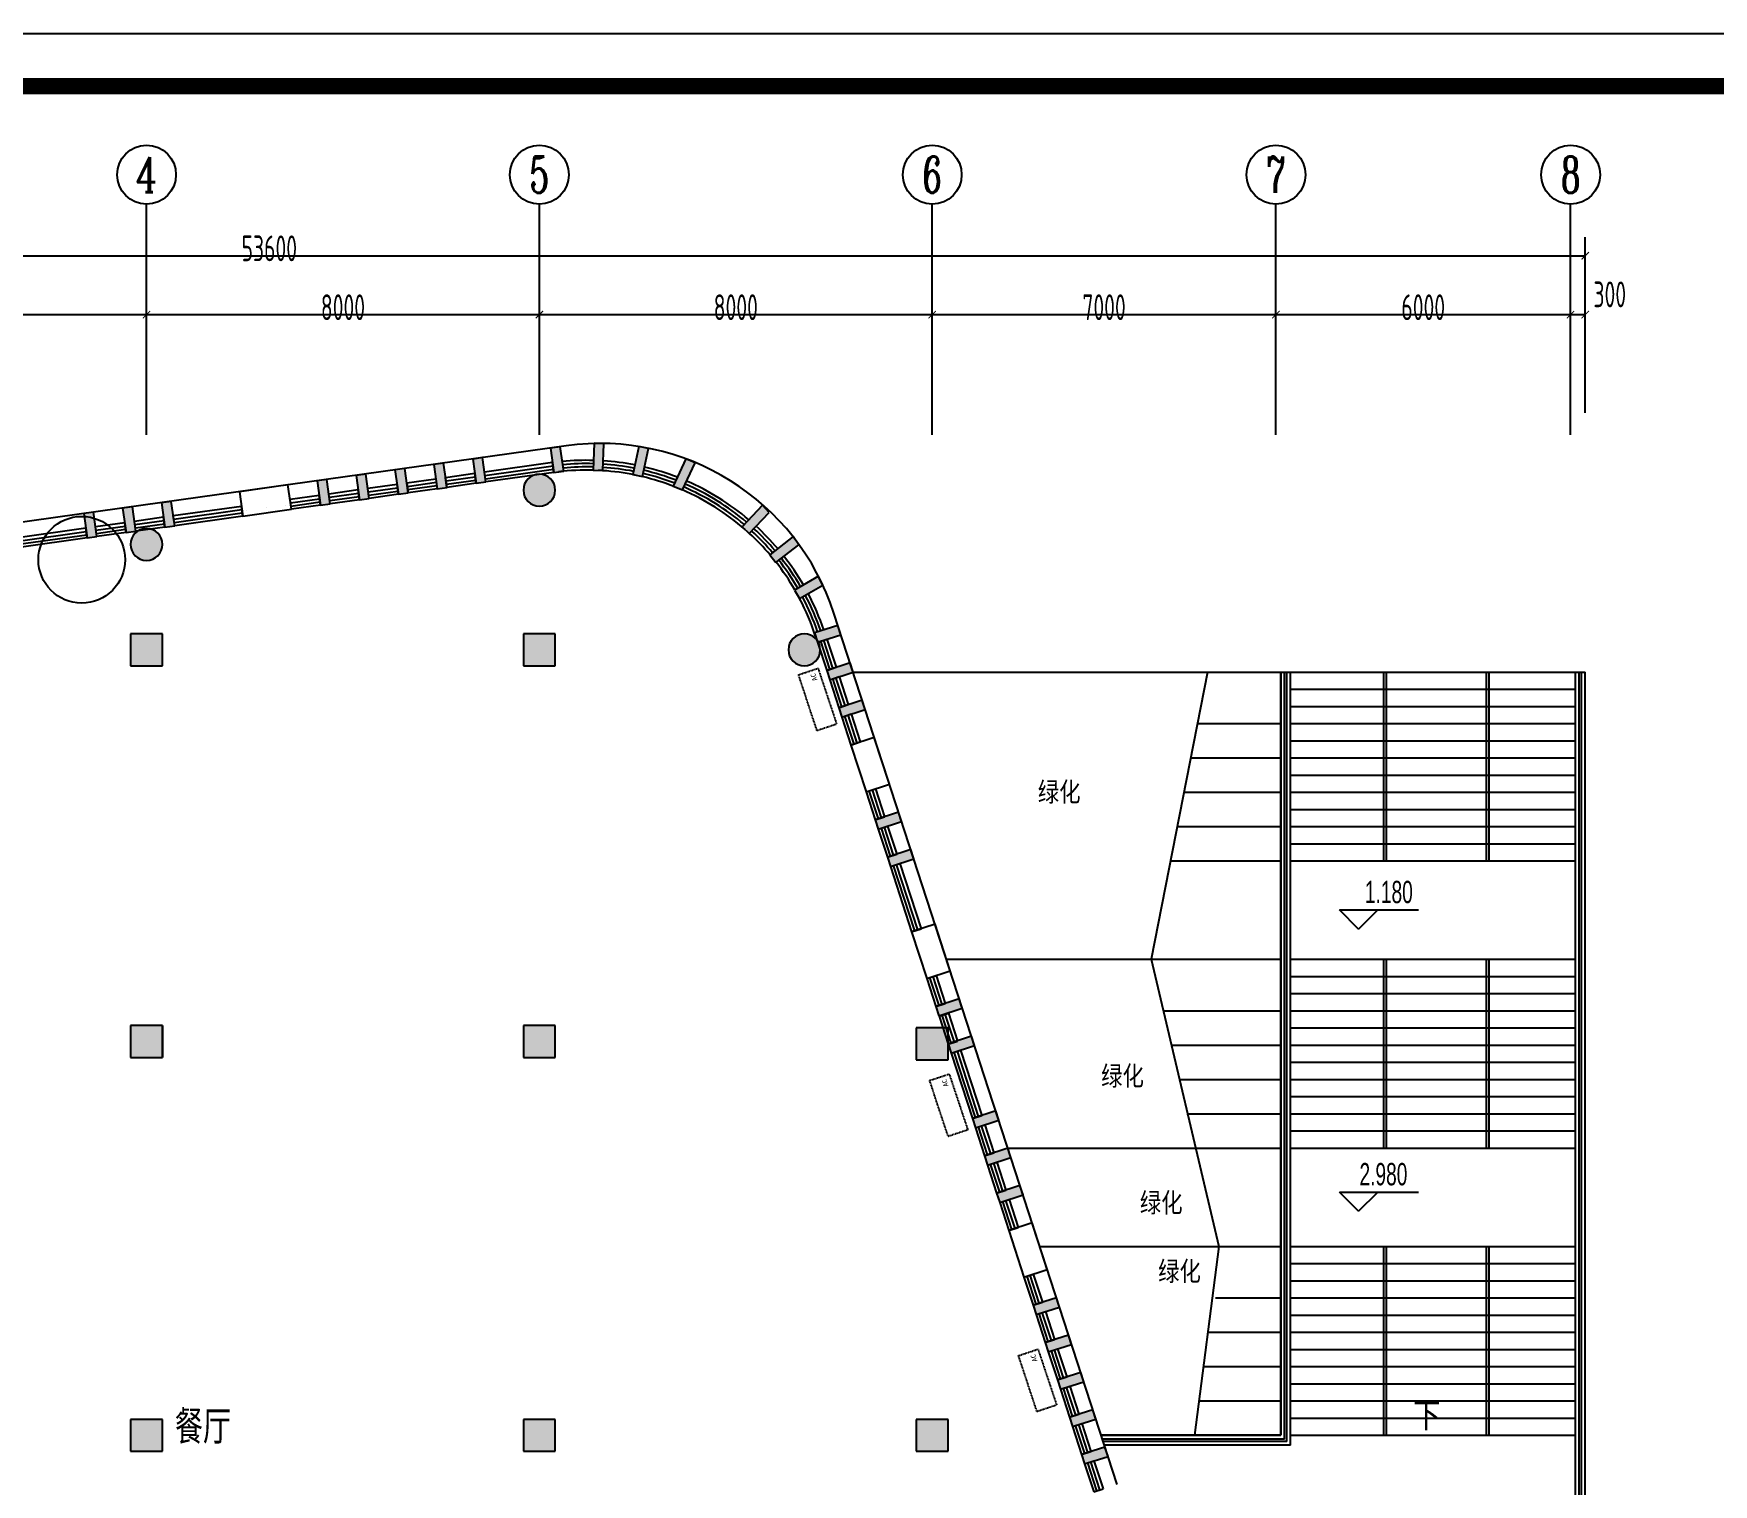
# Model space of a CAD drawing. Header units: inches. Extents: x 871252 to 1312932, y -88801 to 86720.
# Drawn here: x 1079443 to 1113652, y -39028 to -9472 of the extents above; entities that cross this region are included whole.
import ezdxf
from ezdxf.enums import TextEntityAlignment as Align

# ---------------------------------------------------------------- set-up
doc = ezdxf.new("R2010")
doc.units = ezdxf.units.IN
doc.header["$MEASUREMENT"] = 0
doc.linetypes.add('DASH', pattern=[0.35, 0.25, -0.1])
for name, color, linetype in [('AXIS', 3, 'Continuous'), ('AXIS_TEXT', 7, 'Continuous'), ('COLUMN', 6, 'Continuous'), ('CURTWALL', 4, 'Continuous'), ('DIM_ELEV', 3, 'Continuous'), ('DIM_SYMB', 3, 'Continuous'), ('LG', 84, 'Continuous'), ('PUB_HATCH', 8, 'Continuous'), ('PUB_TEXT', 151, 'Continuous'), ('STAIR', 6, 'Continuous'), ('WALL', 7, 'Continuous'), ('WINDOW', 3, 'Continuous'), ('外框', 7, 'Continuous'), ('空调', 205, 'Continuous')]:
    doc.layers.add(name, color=color, linetype=linetype)
doc.styles.add('_TCH_AXIS', font='COMPLEX', dxfattribs={"bigfont": 'GBCBIG'})
doc.styles.add('_TCH_DIM', font='stylu.ttf')
doc.styles.add('_TCH_DIM_T3', font='TSSDENG', dxfattribs={"width": 0.64, "bigfont": 'TSSDCHN'})
doc.styles.add('COMPLEX', font='stylu.ttf')
doc.styles.add('HZ-1', font='MingLiU.ttf', dxfattribs={"width": 0.8})
doc.styles.get("Standard").update_dxf_attribs({"font": '', "width": 0.7, "height": 250})
doc.styles.get('Standard').set_extended_font_data('NSimSun')
doc.dimstyles.new('_TCH_ARCH&&150', dxfattribs={"dimtxt": 525, "dimasz": 150, "dimexe": 375, "dimexo": 450, "dimgap": 150, "dimtad": 1, "dimdec": 0, "dimzin": 0, "dimdsep": 46, "dimtxsty": '_TCH_DIM_T3', "dimblk": 'ARCHTICK', "dimcen": 0.09, "dimclrt": 7, "dimazin": 2, "dimtfac": 1, "dimtdec": 0, "dimtix": 1, "dimtmove": 2, "dimatfit": 3, "dimfxl": 0, "dimtolj": 1, "dimtzin": 0, "dimarcsym": 0})

# ---------------------------------------------------------------- blocks, each defined once
blk = doc.blocks.new('vhjkghkghkl')
at = {"layer": '空调', "linetype": 'DASH', "ltscale": 0.3}
blk.add_lwpolyline([(134071, 540199), (134071, 539779), (132871, 539779), (132871, 540199), (134071, 540199)], close=True, dxfattribs=at)
at = {"layer": '空调', "linetype": 'DASH', "ltscale": 0.3, "style": 'HZ-1'}
blk.add_text('AC', height=100, dxfattribs=at).set_placement((133846, 539867))
blk = doc.blocks.new('_ArchTick')
at = {"color": 0, "linetype": 'ByBlock', "const_width": 0.15}
blk.add_lwpolyline([(-0.5, -0.5), (0.5, 0.5)], dxfattribs=at)
blk = doc.blocks.new('*D190')
at = {"layer": 'AXIS', "color": 0, "lineweight": -2, "transparency": 16777216}
for p, q in [((1073743, -17198), (1073743, -14822)), ((1081743, -17198), (1081743, -14822)), ((1073743, -15197), (1081743, -15197))]:
    blk.add_line(p, q, dxfattribs=at)
at = {"layer": 'Defpoints', "color": 0, "transparency": 16777216}
for p in [(1081743, -15197), (1073743, -17648), (1081743, -17648)]:
    blk.add_point(p, dxfattribs=at)
at = {"layer": 'AXIS', "color": 0, "lineweight": -2, "transparency": 16777216, "xscale": 150, "yscale": 150, "zscale": 150, "rotation": 180}
blk.add_blockref('_ArchTick', (1073743, -15197), dxfattribs=at)
at = {"layer": 'AXIS', "color": 0, "lineweight": -2, "transparency": 16777216, "xscale": 150, "yscale": 150, "zscale": 150}
blk.add_blockref('_ArchTick', (1081743, -15197), dxfattribs=at)
at = {"layer": 'AXIS', "color": 7, "transparency": 16777216, "insert": (1077743, -15047), "char_height": 525, "attachment_point": 5, "style": '_TCH_DIM_T3'}
blk.add_mtext('\\A1;8000', dxfattribs=at)
blk = doc.blocks.new('*D191')
at = {"layer": 'AXIS', "color": 0, "lineweight": -2, "transparency": 16777216}
for p, q in [((1081743, -17198), (1081743, -14822)), ((1089743, -17198), (1089743, -14822)), ((1081743, -15197), (1089743, -15197))]:
    blk.add_line(p, q, dxfattribs=at)
at = {"layer": 'Defpoints', "color": 0, "transparency": 16777216}
for p in [(1089743, -15197), (1081743, -17648), (1089743, -17648)]:
    blk.add_point(p, dxfattribs=at)
at = {"layer": 'AXIS', "color": 0, "lineweight": -2, "transparency": 16777216, "xscale": 150, "yscale": 150, "zscale": 150, "rotation": 180}
blk.add_blockref('_ArchTick', (1081743, -15197), dxfattribs=at)
at = {"layer": 'AXIS', "color": 0, "lineweight": -2, "transparency": 16777216, "xscale": 150, "yscale": 150, "zscale": 150}
blk.add_blockref('_ArchTick', (1089743, -15197), dxfattribs=at)
at = {"layer": 'AXIS', "color": 7, "transparency": 16777216, "insert": (1085743, -15047), "char_height": 525, "attachment_point": 5, "style": '_TCH_DIM_T3'}
blk.add_mtext('\\A1;8000', dxfattribs=at)
blk = doc.blocks.new('*D192')
at = {"layer": 'AXIS', "color": 0, "lineweight": -2, "transparency": 16777216}
for p, q in [((1089743, -17198), (1089743, -14822)), ((1097743, -17198), (1097743, -14822)), ((1089743, -15197), (1097743, -15197))]:
    blk.add_line(p, q, dxfattribs=at)
at = {"layer": 'Defpoints', "color": 0, "transparency": 16777216}
for p in [(1097743, -15197), (1089743, -17648), (1097743, -17648)]:
    blk.add_point(p, dxfattribs=at)
at = {"layer": 'AXIS', "color": 0, "lineweight": -2, "transparency": 16777216, "xscale": 150, "yscale": 150, "zscale": 150, "rotation": 180}
blk.add_blockref('_ArchTick', (1089743, -15197), dxfattribs=at)
at = {"layer": 'AXIS', "color": 0, "lineweight": -2, "transparency": 16777216, "xscale": 150, "yscale": 150, "zscale": 150}
blk.add_blockref('_ArchTick', (1097743, -15197), dxfattribs=at)
at = {"layer": 'AXIS', "color": 7, "transparency": 16777216, "insert": (1093743, -15047), "char_height": 525, "attachment_point": 5, "style": '_TCH_DIM_T3'}
blk.add_mtext('\\A1;8000', dxfattribs=at)
blk = doc.blocks.new('*D193')
at = {"layer": 'AXIS', "color": 0, "lineweight": -2, "transparency": 16777216}
for p, q in [((1097743, -17198), (1097743, -14822)), ((1104743, -17198), (1104743, -14822)), ((1097743, -15197), (1104743, -15197))]:
    blk.add_line(p, q, dxfattribs=at)
at = {"layer": 'Defpoints', "color": 0, "transparency": 16777216}
for p in [(1104743, -15197), (1097743, -17648), (1104743, -17648)]:
    blk.add_point(p, dxfattribs=at)
at = {"layer": 'AXIS', "color": 0, "lineweight": -2, "transparency": 16777216, "xscale": 150, "yscale": 150, "zscale": 150, "rotation": 180}
blk.add_blockref('_ArchTick', (1097743, -15197), dxfattribs=at)
at = {"layer": 'AXIS', "color": 0, "lineweight": -2, "transparency": 16777216, "xscale": 150, "yscale": 150, "zscale": 150}
blk.add_blockref('_ArchTick', (1104743, -15197), dxfattribs=at)
at = {"layer": 'AXIS', "color": 7, "transparency": 16777216, "insert": (1101243, -15047), "char_height": 525, "attachment_point": 5, "style": '_TCH_DIM_T3'}
blk.add_mtext('\\A1;7000', dxfattribs=at)
blk = doc.blocks.new('*D194')
at = {"layer": 'AXIS', "color": 0, "lineweight": -2, "transparency": 16777216}
for p, q in [((1104743, -17198), (1104743, -14822)), ((1110743, -17198), (1110743, -14822)), ((1104743, -15197), (1110743, -15197))]:
    blk.add_line(p, q, dxfattribs=at)
at = {"layer": 'Defpoints', "color": 0, "transparency": 16777216}
for p in [(1110743, -15197), (1104743, -17648), (1110743, -17648)]:
    blk.add_point(p, dxfattribs=at)
at = {"layer": 'AXIS', "color": 0, "lineweight": -2, "transparency": 16777216, "xscale": 150, "yscale": 150, "zscale": 150, "rotation": 180}
blk.add_blockref('_ArchTick', (1104743, -15197), dxfattribs=at)
at = {"layer": 'AXIS', "color": 0, "lineweight": -2, "transparency": 16777216, "xscale": 150, "yscale": 150, "zscale": 150}
blk.add_blockref('_ArchTick', (1110743, -15197), dxfattribs=at)
at = {"layer": 'AXIS', "color": 7, "transparency": 16777216, "insert": (1107743, -15047), "char_height": 525, "attachment_point": 5, "style": '_TCH_DIM_T3'}
blk.add_mtext('\\A1;6000', dxfattribs=at)
blk = doc.blocks.new('*D195')
at = {"layer": 'AXIS', "color": 0, "lineweight": -2, "transparency": 16777216}
for p, q in [((1110743, -17198), (1110743, -14822)), ((1111043, -17198), (1111043, -14822)), ((1110743, -15197), (1111043, -15197))]:
    blk.add_line(p, q, dxfattribs=at)
at = {"layer": 'Defpoints', "color": 0, "transparency": 16777216}
for p in [(1111043, -15197), (1110743, -17648), (1111043, -17648)]:
    blk.add_point(p, dxfattribs=at)
at = {"layer": 'AXIS', "color": 0, "lineweight": -2, "transparency": 16777216, "xscale": 150, "yscale": 150, "zscale": 150, "rotation": 180}
blk.add_blockref('_ArchTick', (1110743, -15197), dxfattribs=at)
at = {"layer": 'AXIS', "color": 0, "lineweight": -2, "transparency": 16777216, "xscale": 150, "yscale": 150, "zscale": 150}
blk.add_blockref('_ArchTick', (1111043, -15197), dxfattribs=at)
at = {"layer": 'AXIS', "color": 7, "transparency": 16777216, "insert": (1111542, -14785), "char_height": 525, "attachment_point": 5, "style": '_TCH_DIM_T3'}
blk.add_mtext('\\A1;300', dxfattribs=at)
blk = doc.blocks.new('*D196')
at = {"layer": 'AXIS', "color": 0, "lineweight": -2, "transparency": 16777216}
for p, q in [((1057443, -17198), (1057443, -13622)), ((1111043, -17198), (1111043, -13622)), ((1057443, -13997), (1111043, -13997))]:
    blk.add_line(p, q, dxfattribs=at)
at = {"layer": 'Defpoints', "color": 0, "transparency": 16777216}
for p in [(1111043, -13997), (1057443, -17648), (1111043, -17648)]:
    blk.add_point(p, dxfattribs=at)
at = {"layer": 'AXIS', "color": 0, "lineweight": -2, "transparency": 16777216, "xscale": 150, "yscale": 150, "zscale": 150, "rotation": 180}
blk.add_blockref('_ArchTick', (1057443, -13997), dxfattribs=at)
at = {"layer": 'AXIS', "color": 0, "lineweight": -2, "transparency": 16777216, "xscale": 150, "yscale": 150, "zscale": 150}
blk.add_blockref('_ArchTick', (1111043, -13997), dxfattribs=at)
at = {"layer": 'AXIS', "color": 7, "transparency": 16777216, "insert": (1084243, -13847), "char_height": 525, "attachment_point": 5, "style": '_TCH_DIM_T3'}
blk.add_mtext('\\A1;53600', dxfattribs=at)
blk = doc.blocks.new('_AXISO')
blk.add_circle((0, 0), 0.5)
at = {"layer": 'AXIS_TEXT', "style": 'COMPLEX', "width": 1.041667}
blk.add_attdef('A', text='', height=0.56, dxfattribs=at).set_placement((-0.25, -0.28), (0.25, -0.28), align=Align.FIT)
blk = doc.blocks.new('$TCHSYS$WIN2D')
for p, q in [((-0.5, 0.5), (0.5, 0.5)), ((-0.5, 0.5), (-0.5, -0.5)), ((0.5, 0.5), (0.5, -0.5)), ((0.5, 0.167), (-0.5, 0.167)), ((0.5, -0.167), (-0.5, -0.167)), ((-0.5, -0.5), (0.5, -0.5))]:
    blk.add_line(p, q)

msp = doc.modelspace()

# ---------------------------------------------------------------- hatches: boundary and pattern name
at = {"layer": 'PUB_HATCH'}
for points in [[(1088654.3, -18606.2), (1088584.7, -18111.1), (1088386.7, -18138.9), (1088456.2, -18634)], [(1090238.7, -18383.5), (1090169.1, -17888.4), (1089971.1, -17916.2), (1090040.7, -18411.4)], [(1091038.3, -18374.6), (1091058.4, -17826.6), (1090858.5, -17819.2), (1090838.4, -18367.3)], [(1091840.6, -18498), (1091967.8, -17923), (1091771.4, -17884.8), (1091645.3, -18454.8)], [(1086277.7, -18940.2), (1086208.1, -18445.1), (1086010, -18472.9), (1086079.6, -18968.1)], [(1087069.9, -18828.9), (1087000.3, -18333.8), (1086802.2, -18361.6), (1086871.8, -18856.7)], [(1087862.1, -18717.5), (1087792.5, -18222.4), (1087594.4, -18250.2), (1087664, -18745.4)], [(1090068.1, -18773.6, 1), (1089418.1, -18773.6, 1)], [(1092655.9, -18768.9), (1092914.2, -18217.3), (1092727.1, -18135.7), (1092471.3, -18693)], [(1085485.4, -19051.6), (1085415.9, -18556.4), (1085217.8, -18584.3), (1085287.4, -19079.4)], [(1081524.4, -19608.3), (1081454.8, -19113.1), (1081256.7, -19141), (1081326.3, -19636.1)], [(1082316.6, -19496.9), (1082247, -19001.8), (1082048.9, -19029.6), (1082118.5, -19524.8)], [(1094019, -19658.7), (1094423.4, -19227.8), (1094284.5, -19080.5), (1093875.4, -19519.9)], [(1080732.2, -19719.6), (1080662.6, -19224.5), (1080464.5, -19252.3), (1080534.1, -19747.4)], [(1082068.3, -19878.6, 1), (1081418.3, -19878.6, 1)], [(1094559.5, -20247.9), (1095027.3, -19886.7), (1094913.5, -19719.2), (1094439.8, -20088)], [(1095039.8, -20983.3), (1095518.2, -20705.8), (1095426.4, -20525.3), (1094942, -20809.1)], [(1095409, -21873.3), (1095884.5, -21718.8), (1095822.7, -21528.6), (1095347.2, -21683.1)], [(1082068.2, -22351.6), (1082068.2, -21701.6), (1081418.2, -21701.6), (1081418.2, -22351.6)], [(1090068.2, -22351.6), (1090068.2, -21701.6), (1089418.2, -21701.6), (1089418.2, -22351.6)], [(1095464.2, -22026.6, 1), (1094814.2, -22026.6, 1)], [(1095656.2, -22634.1), (1096131.8, -22479.6), (1096069.9, -22289.4), (1095594.4, -22443.9)], [(1095903.4, -23395), (1096379, -23240.5), (1096317.2, -23050.3), (1095841.6, -23204.8)], [(1096645.1, -25677.5), (1097120.6, -25523), (1097058.8, -25332.8), (1096583.3, -25487.3)], [(1096892.3, -26438.4), (1097367.8, -26283.9), (1097306, -26093.6), (1096830.5, -26248.2)], [(1097881.1, -29481.7), (1098356.7, -29327.2), (1098294.9, -29137), (1097819.3, -29291.5)], [(1082068.2, -30328), (1082068.2, -29678), (1081418.2, -29678), (1081418.2, -30328)], [(1090068.2, -30328), (1090068.2, -29678), (1089418.2, -29678), (1089418.2, -30328)], [(1098068.2, -30378), (1098068.2, -29728), (1097418.2, -29728), (1097418.2, -30378)], [(1098128.4, -30242.6), (1098603.9, -30088.1), (1098542.1, -29897.9), (1098066.6, -30052.4)], [(1098622.8, -31764.3), (1099098.3, -31609.8), (1099036.5, -31419.6), (1098561, -31574.1)], [(1098870, -32525.1), (1099345.5, -32370.6), (1099283.7, -32180.4), (1098808.2, -32334.9)], [(1099117.2, -33286), (1099592.7, -33131.5), (1099530.9, -32941.3), (1099055.4, -33095.8)], [(1099858.9, -35568.5), (1100334.4, -35414), (1100272.6, -35223.8), (1099797.1, -35378.3)], [(1100106.1, -36329.3), (1100581.6, -36174.8), (1100519.8, -35984.6), (1100044.3, -36139.1)], [(1100353.3, -37090.2), (1100828.9, -36935.7), (1100767.1, -36745.5), (1100291.5, -36900)], [(1100600.5, -37851), (1101076.1, -37696.5), (1101014.3, -37506.3), (1100538.7, -37660.8)], [(1082068.2, -38352.6), (1082068.2, -37702.6), (1081418.2, -37702.6), (1081418.2, -38352.6)], [(1090068.1, -38352.6), (1090068.1, -37702.6), (1089418.1, -37702.6), (1089418.1, -38352.6)], [(1098068.1, -38352.6), (1098068.1, -37702.6), (1097418.1, -37702.6), (1097418.1, -38352.6)], [(1100847.8, -38611.9), (1101323.3, -38457.4), (1101261.5, -38267.2), (1100786, -38421.7)]]:
    msp.add_hatch(color=256, dxfattribs=at).paths.add_polyline_path(points)

# ---------------------------------------------------------------- linework, layer by layer
at = {"layer": 'AXIS'}
for p, q in [((1081743.2, -17648.2), (1081743.2, -12947)), ((1089743.2, -17648.2), (1089743.2, -12947)), ((1097743.2, -17648.2), (1097743.2, -12947)), ((1104743.2, -17648.2), (1104743.2, -12947)), ((1110743.2, -17648.2), (1110743.2, -12947))]:
    msp.add_line(p, q, dxfattribs=at)
at = {"layer": 'COLUMN'}
for p, q in [((1088584.7, -18111.1), (1088386.7, -18138.9)), ((1088654.3, -18606.2), (1088584.7, -18111.1)), ((1090169.1, -17888.4), (1089971.1, -17916.2)), ((1089971.1, -17916.2), (1090040.7, -18411.4)), ((1090238.7, -18383.5), (1090169.1, -17888.4)), ((1090858.5, -17819.2), (1090838.4, -18367.3)), ((1091058.4, -17826.6), (1090858.5, -17819.2)), ((1091038.3, -18374.6), (1091058.4, -17826.6)), ((1091771.4, -17884.8), (1091645.3, -18454.8)), ((1091967.8, -17923), (1091771.4, -17884.8)), ((1091840.6, -18498), (1091967.8, -17923)), ((1086208.1, -18445.1), (1086010, -18472.9)), ((1086277.7, -18940.2), (1086208.1, -18445.1)), ((1087000.3, -18333.8), (1086802.2, -18361.6)), ((1086802.2, -18361.6), (1086871.8, -18856.7)), ((1087069.9, -18828.9), (1087000.3, -18333.8)), ((1087792.5, -18222.4), (1087594.4, -18250.2)), ((1087594.4, -18250.2), (1087664, -18745.4)), ((1087862.1, -18717.5), (1087792.5, -18222.4)), ((1088386.7, -18138.9), (1088456.2, -18634)), ((1090040.7, -18411.4), (1090238.7, -18383.5)), ((1090838.4, -18367.3), (1091038.3, -18374.6)), ((1091645.3, -18454.8), (1091840.6, -18498)), ((1092727.1, -18135.7), (1092471.3, -18693)), ((1092655.9, -18768.9), (1092914.2, -18217.3)), ((1092914.2, -18217.3), (1092727.1, -18135.7)), ((1084623.6, -18667.8), (1083633.4, -18806.9)), ((1083633.4, -18806.9), (1083703, -19302.1)), ((1084693.2, -19162.9), (1084623.6, -18667.8)), ((1085415.9, -18556.4), (1085217.8, -18584.3)), ((1085217.8, -18584.3), (1085287.4, -19079.4)), ((1085485.4, -19051.6), (1085415.9, -18556.4)), ((1086010, -18472.9), (1086079.6, -18968.1)), ((1087664, -18745.4), (1087862.1, -18717.5)), ((1088456.2, -18634), (1088654.3, -18606.2)), ((1092471.3, -18693), (1092655.9, -18768.9)), ((1081454.8, -19113.1), (1081256.7, -19141)), ((1081256.7, -19141), (1081326.3, -19636.1)), ((1081524.4, -19608.3), (1081454.8, -19113.1)), ((1082247, -19001.8), (1082048.9, -19029.6)), ((1082048.9, -19029.6), (1082118.5, -19524.8)), ((1082316.6, -19496.9), (1082247, -19001.8)), ((1085287.4, -19079.4), (1085485.4, -19051.6)), ((1086079.6, -18968.1), (1086277.7, -18940.2)), ((1086871.8, -18856.7), (1087069.9, -18828.9)), ((1094284.5, -19080.5), (1093875.4, -19519.9)), ((1094423.4, -19227.8), (1094284.5, -19080.5)), ((1080662.6, -19224.5), (1080464.5, -19252.3)), ((1080464.5, -19252.3), (1080534.1, -19747.4)), ((1080732.2, -19719.6), (1080662.6, -19224.5)), ((1082118.5, -19524.8), (1082316.6, -19496.9)), ((1083703, -19302.1), (1084693.2, -19162.9)), ((1094019, -19658.7), (1094423.4, -19227.8)), ((1080534.1, -19747.4), (1080732.2, -19719.6)), ((1081326.3, -19636.1), (1081524.4, -19608.3)), ((1093875.4, -19519.9), (1094019, -19658.7)), ((1094913.5, -19719.2), (1094439.8, -20088)), ((1095027.3, -19886.7), (1094913.5, -19719.2)), ((1094439.8, -20088), (1094559.5, -20247.9)), ((1094559.5, -20247.9), (1095027.3, -19886.7)), ((1095426.4, -20525.3), (1094942, -20809.1)), ((1095518.2, -20705.8), (1095426.4, -20525.3)), ((1094942, -20809.1), (1095039.8, -20983.3)), ((1095039.8, -20983.3), (1095518.2, -20705.8)), ((1095822.7, -21528.6), (1095347.2, -21683.1)), ((1095884.5, -21718.8), (1095822.7, -21528.6)), ((1082068.2, -21701.6), (1081418.2, -21701.6)), ((1081418.2, -21701.6), (1081418.2, -22351.6)), ((1082068.2, -22351.6), (1082068.2, -21701.6)), ((1090068.2, -21701.6), (1089418.2, -21701.6)), ((1089418.2, -21701.6), (1089418.2, -22351.6)), ((1090068.2, -22351.6), (1090068.2, -21701.6)), ((1095347.2, -21683.1), (1095409, -21873.3)), ((1095409, -21873.3), (1095884.5, -21718.8)), ((1081418.2, -22351.6), (1082068.2, -22351.6)), ((1089418.2, -22351.6), (1090068.2, -22351.6)), ((1096069.9, -22289.4), (1095594.4, -22443.9)), ((1095594.4, -22443.9), (1095656.2, -22634.1)), ((1095656.2, -22634.1), (1096131.8, -22479.6)), ((1096131.8, -22479.6), (1096069.9, -22289.4)), ((1096317.2, -23050.3), (1095841.6, -23204.8)), ((1095841.6, -23204.8), (1095903.4, -23395)), ((1095903.4, -23395), (1096379, -23240.5)), ((1096379, -23240.5), (1096317.2, -23050.3)), ((1096564.3, -23811.1), (1096088.8, -23965.6)), ((1096873.4, -24762.2), (1096564.3, -23811.1)), ((1096088.8, -23965.6), (1096397.8, -24916.7)), ((1096397.8, -24916.7), (1096873.4, -24762.2)), ((1097058.8, -25332.8), (1096583.3, -25487.3)), ((1096583.3, -25487.3), (1096645.1, -25677.5)), ((1096645.1, -25677.5), (1097120.6, -25523)), ((1097120.6, -25523), (1097058.8, -25332.8)), ((1097306, -26093.6), (1096830.5, -26248.2)), ((1096830.5, -26248.2), (1096892.3, -26438.4)), ((1096892.3, -26438.4), (1097367.8, -26283.9)), ((1097367.8, -26283.9), (1097306, -26093.6)), ((1097800.4, -27615.4), (1097324.9, -27769.9)), ((1098109.4, -28566.4), (1097800.4, -27615.4)), ((1097324.9, -27769.9), (1097633.9, -28720.9)), ((1097633.9, -28720.9), (1098109.4, -28566.4)), ((1098294.9, -29137), (1097819.3, -29291.5)), ((1097819.3, -29291.5), (1097881.1, -29481.7)), ((1097881.1, -29481.7), (1098356.7, -29327.2)), ((1098356.7, -29327.2), (1098294.9, -29137)), ((1082068.2, -29678), (1081418.2, -29678)), ((1081418.2, -29678), (1081418.2, -30328)), ((1082068.2, -30328), (1082068.2, -29678)), ((1090068.2, -29678), (1089418.2, -29678)), ((1089418.2, -29678), (1089418.2, -30328)), ((1090068.2, -30328), (1090068.2, -29678)), ((1098068.2, -29728), (1097418.2, -29728)), ((1097418.2, -29728), (1097418.2, -30378)), ((1098068.2, -30378), (1098068.2, -29728)), ((1098542.1, -29897.9), (1098066.6, -30052.4)), ((1098066.6, -30052.4), (1098128.4, -30242.6)), ((1098128.4, -30242.6), (1098603.9, -30088.1)), ((1098603.9, -30088.1), (1098542.1, -29897.9)), ((1081418.2, -30328), (1082068.2, -30328)), ((1089418.2, -30328), (1090068.2, -30328)), ((1097418.2, -30378), (1098068.2, -30378)), ((1099036.5, -31419.6), (1098561, -31574.1)), ((1099098.3, -31609.8), (1099036.5, -31419.6)), ((1098561, -31574.1), (1098622.8, -31764.3)), ((1098622.8, -31764.3), (1099098.3, -31609.8)), ((1099283.7, -32180.4), (1098808.2, -32334.9)), ((1098808.2, -32334.9), (1098870, -32525.1)), ((1098870, -32525.1), (1099345.5, -32370.6)), ((1099345.5, -32370.6), (1099283.7, -32180.4)), ((1099530.9, -32941.3), (1099055.4, -33095.8)), ((1099055.4, -33095.8), (1099117.2, -33286)), ((1099117.2, -33286), (1099592.7, -33131.5)), ((1099592.7, -33131.5), (1099530.9, -32941.3)), ((1099778.2, -33702.1), (1099302.6, -33856.6)), ((1099302.6, -33856.6), (1099611.6, -34807.7)), ((1100087.2, -34653.2), (1099778.2, -33702.1)), ((1099611.6, -34807.7), (1100087.2, -34653.2)), ((1100272.6, -35223.8), (1099797.1, -35378.3)), ((1100334.4, -35414), (1100272.6, -35223.8)), ((1099797.1, -35378.3), (1099858.9, -35568.5)), ((1099858.9, -35568.5), (1100334.4, -35414)), ((1100519.8, -35984.6), (1100044.3, -36139.1)), ((1100044.3, -36139.1), (1100106.1, -36329.3)), ((1100106.1, -36329.3), (1100581.6, -36174.8)), ((1100581.6, -36174.8), (1100519.8, -35984.6)), ((1100767.1, -36745.5), (1100291.5, -36900)), ((1100291.5, -36900), (1100353.3, -37090.2)), ((1100353.3, -37090.2), (1100828.9, -36935.7)), ((1100828.9, -36935.7), (1100767.1, -36745.5)), ((1101014.3, -37506.3), (1100538.7, -37660.8)), ((1101076.1, -37696.5), (1101014.3, -37506.3)), ((1082068.2, -37702.6), (1081418.2, -37702.6)), ((1081418.2, -37702.6), (1081418.2, -38352.6)), ((1082068.2, -38352.6), (1082068.2, -37702.6)), ((1090068.1, -37702.6), (1089418.1, -37702.6)), ((1089418.1, -37702.6), (1089418.1, -38352.6)), ((1090068.1, -38352.6), (1090068.1, -37702.6)), ((1098068.1, -37702.6), (1097418.1, -37702.6)), ((1097418.1, -37702.6), (1097418.1, -38352.6)), ((1098068.1, -38352.6), (1098068.1, -37702.6)), ((1100538.7, -37660.8), (1100600.5, -37851)), ((1100600.5, -37851), (1101076.1, -37696.5)), ((1101261.5, -38267.2), (1100786, -38421.7)), ((1101323.3, -38457.4), (1101261.5, -38267.2)), ((1081418.2, -38352.6), (1082068.2, -38352.6)), ((1089418.1, -38352.6), (1090068.1, -38352.6)), ((1097418.1, -38352.6), (1098068.1, -38352.6)), ((1100786, -38421.7), (1100847.8, -38611.9)), ((1100847.8, -38611.9), (1101323.3, -38457.4))]:
    msp.add_line(p, q, dxfattribs=at)
for centre, start, end in [((1089743.1, -18773.6), 0, 180), ((1089743.1, -18773.6), 180, 0), ((1081743.3, -19878.6), 0, 180), ((1081743.3, -19878.6), 180, 0), ((1095139.2, -22026.6), 0, 180), ((1095139.2, -22026.6), 180, 0)]:
    msp.add_arc(centre, 325, start, end, dxfattribs=at)
at = {"layer": 'CURTWALL'}
for p, q in [((1090134.4, -18399.4), (1090134.2, -18398.2)), ((1084184.2, -19133.5), (1084184.2, -19133.5)), ((1084580.3, -19077.8), (1084580.3, -19077.8)), ((1083788.1, -19189.1), (1083788.1, -19189.1)), ((1095369.4, -21751.4), (1095369.4, -21751.4))]:
    msp.add_line(p, q, dxfattribs=at)
for radius, start, end in [(4900, 88.48903, 96.7368), (5100, 88.46594, 95.60006), (5033.3, 88.47343, 95.56825), (4966.7, 88.48112, 95.53559), (4900, 86.20265, 87.3197), (4900, 78.40479, 86.20265), (4966.7, 78.96899, 86.17364), (5033.3, 78.94989, 86.19652), (5100, 86.20265, 86.2188), (5100, 78.93129, 86.20265), (4966.7, 68.87742, 76.66159), (5033.3, 68.83055, 76.67306), (5100, 68.78491, 76.68423), (4900, 68.75687, 76.64981), (4900, 48.88288, 66.59073), (4966.7, 49.75805, 66.56819), (5033.3, 49.72208, 66.54625), (5100, 49.68705, 66.52488), (4900, 40.34194, 47.45812), (4966.7, 40.38956, 47.44959), (5033.3, 40.35653, 47.44129), (5100, 40.32436, 47.4332), (5033.3, 30.13469, 38.07581), (5100, 30.13775, 38.07058), (4900, 30.12831, 38.08669), (4966.7, 30.13154, 38.08118), (4900, 18, 27.79156), (4966.7, 18.82837, 27.8228), (5033.3, 18.8174, 27.85321), (5100, 18.80671, 27.88282)]:
    msp.add_arc((1090709.2, -23265.6), radius, start, end, dxfattribs=at)
at = {"layer": 'DIM_ELEV'}
for p, q in [((1106427.4, -27713.5), (1106037.4, -27323.5)), ((1106037.4, -27323.5), (1107648.9, -27323.5)), ((1106427.4, -27713.5), (1106817.4, -27323.5)), ((1106427.4, -33461.4), (1106037.4, -33071.4)), ((1106037.4, -33071.4), (1107648.9, -33071.4)), ((1106427.4, -33461.4), (1106817.4, -33071.4))]:
    msp.add_line(p, q, dxfattribs=at)
at = {"layer": 'DIM_SYMB'}
msp.add_lwpolyline([(1107983.2, -38185.8, 0, 0, 0), (1107983.2, -23030, 120, 0, 0), (1107983.2, -22580, 0, 0, 0)], format="xyseb", dxfattribs=at)
at = {"layer": 'LG'}
for p, q in [((1104918.2, -38103), (1104918.2, -22478)), ((1104968.2, -38153), (1104968.2, -22478)), ((1106943.1, -26328), (1106943.1, -22478)), ((1106993.1, -26328), (1106993.1, -22478)), ((1109033.4, -26328), (1109033.4, -22478)), ((1109083.4, -26328), (1109083.4, -22478)), ((1110918.2, -65054.1), (1110918.2, -22478)), ((1110968.2, -65054.1), (1110968.2, -22478)), ((1106943.1, -32178), (1106943.1, -28328)), ((1106993.1, -32178), (1106993.1, -28328)), ((1109033.4, -32178), (1109033.4, -28328)), ((1109083.4, -32178), (1109083.4, -28328)), ((1106943.1, -38028), (1106943.1, -34178)), ((1106993.1, -38028), (1106993.1, -34178)), ((1109033.4, -38028), (1109033.4, -34178)), ((1109083.4, -38028), (1109083.4, -34178)), ((1104918.2, -38103), (1101208.1, -38103)), ((1104968.2, -38153), (1101224.3, -38153))]:
    msp.add_line(p, q, dxfattribs=at)
at = {"layer": 'STAIR'}
for p, q in [((1096131.2, -22478), (1104843.2, -22478)), ((1103347.4, -22478), (1102202.6, -28328)), ((1103347.4, -22478), (1111043.2, -22478)), ((1104843.2, -22478), (1104843.2, -38028)), ((1104843.2, -38028), (1104843.2, -22478)), ((1105043.2, -38028), (1105043.2, -22478)), ((1105043.2, -26328), (1105043.2, -22478)), ((1105043.2, -38228), (1105043.2, -22478)), ((1110843.2, -65054.1), (1110843.2, -22478)), ((1111043.2, -65054.1), (1111043.2, -22478)), ((1105043.2, -22828), (1110843.2, -22828)), ((1105043.2, -23178), (1110843.2, -23178)), ((1103141.9, -23528), (1104843.2, -23528)), ((1105043.2, -23528), (1110843.2, -23528)), ((1105043.2, -23878), (1110843.2, -23878)), ((1103005, -24228), (1104843.2, -24228)), ((1105043.2, -24228), (1110843.2, -24228)), ((1105043.2, -24578), (1110843.2, -24578)), ((1102868, -24928), (1104843.2, -24928)), ((1105043.2, -24928), (1110843.2, -24928)), ((1105043.2, -25278), (1110843.2, -25278)), ((1102731, -25628), (1104843.2, -25628)), ((1105043.2, -25628), (1110843.2, -25628)), ((1105043.2, -25978), (1110843.2, -25978)), ((1102594, -26328), (1104843.2, -26328)), ((1105043.2, -26328), (1110843.2, -26328)), ((1098032, -28328), (1104843.2, -28328)), ((1102202.6, -28328), (1103583.5, -34178)), ((1105043.2, -32178), (1105043.2, -28328)), ((1105043.2, -28328), (1110843.2, -28328)), ((1105043.2, -28678), (1110843.2, -28678)), ((1105043.2, -29028), (1110843.2, -29028)), ((1102450.5, -29378), (1104843.2, -29378)), ((1105043.2, -29378), (1110843.2, -29378)), ((1082068.2, -30328), (1082068.2, -29678)), ((1105043.2, -29728), (1110843.2, -29728)), ((1102615.7, -30078), (1104843.2, -30078)), ((1105043.2, -30078), (1110843.2, -30078)), ((1105043.2, -30428), (1110843.2, -30428)), ((1102781, -30778), (1104843.2, -30778)), ((1105043.2, -30778), (1110843.2, -30778)), ((1105043.2, -31128), (1110843.2, -31128)), ((1102929.7, -31478), (1104843.2, -31478)), ((1105043.2, -31478), (1110843.2, -31478)), ((1105043.2, -31828), (1110843.2, -31828)), ((1099932.8, -34178), (1104843.2, -34178)), ((1103583.5, -34178), (1103082.9, -38028)), ((1105043.2, -34178), (1110843.2, -34178)), ((1105043.2, -34528), (1110843.2, -34528)), ((1105043.2, -34878), (1110843.2, -34878)), ((1103511.2, -35228), (1104843.2, -35228)), ((1105043.2, -35228), (1110843.2, -35228)), ((1105043.2, -35578), (1110843.2, -35578)), ((1103356, -35928), (1104843.2, -35928)), ((1105043.2, -35928), (1110843.2, -35928)), ((1105043.2, -36278), (1110843.2, -36278)), ((1103265, -36628), (1104843.2, -36628)), ((1105043.2, -36628), (1110843.2, -36628)), ((1105043.2, -36978), (1110843.2, -36978)), ((1103173.9, -37328), (1104843.2, -37328)), ((1105043.2, -37328), (1110843.2, -37328)), ((1105043.2, -37678), (1110843.2, -37678)), ((1101183.7, -38028), (1104843.2, -38028)), ((1104843.2, -38028), (1101183.7, -38028)), ((1105043.2, -38228), (1101248.7, -38228)), ((1105043.2, -38028), (1110843.2, -38028))]:
    msp.add_line(p, q, dxfattribs=at)
msp.add_lwpolyline([(1101508.6, -39028), (1095741.2, -21277.7, 0.3639702), (1090290, -17871.4), (1081673.2, -19082.4), (1061747.3, -21882.8, 0.3738847), (1057443.2, -26834.2), (1057443.2, -37728)], format="xyb", dxfattribs=at)
for points in [[(1082068.2, -29678), (1082068.2, -30328)], [(1099282.9, -32178), (1104843.2, -32178)], [(1105043.2, -32178), (1110843.2, -32178)]]:
    msp.add_lwpolyline(points, dxfattribs=at)
at = {"layer": 'WALL'}
for p, q in [((1096892.2, -26438.4), (1096892.3, -26438.4)), ((1097881.1, -29481.7), (1097882.7, -29486.7)), ((1097882.7, -29486.7), (1098073, -29424.9)), ((1098073, -29424.9), (1098071.4, -29419.9))]:
    msp.add_line(p, q, dxfattribs=at)
msp.add_circle((1080423.4, -20191), 882.7, dxfattribs=at)
at = {"layer": '外框', "lineweight": -2}
msp.add_line((1041275.3, -9472.3), (1154480.5, -9472.3), dxfattribs=at)
at = {"layer": '外框', "lineweight": -2, "const_width": 330.9}
msp.add_lwpolyline([(1045673.5, -87756.9), (1149914, -87756.9, 0.4142136), (1153223.3, -84447.7), (1153223.3, -13853.4, 0.4142136), (1149914, -10544.2), (1045673.5, -10544.2, 0.4142136), (1042364.3, -13853.4), (1042364.3, -84447.7, 0.4142136)], format="xyb", close=True, dxfattribs=at)

# ---------------------------------------------------------------- block references
at = {"layer": 'AXIS'}
ref = msp.add_blockref('_AXISO', (1081743.2, -12347), dxfattribs=dict(at, xscale=1200, yscale=1200, zscale=1200))
ref.add_attrib('A', '4', dxfattribs={"layer": 'AXIS_TEXT', "height": 717.3, "style": '_TCH_AXIS', "width": 0.8}).set_placement((1081524.6, -12705.7), (1081961.8, -12705.7), align=Align.FIT)
ref = msp.add_blockref('_AXISO', (1089743.2, -12347), dxfattribs=dict(at, xscale=1200, yscale=1200, zscale=1200))
ref.add_attrib('A', '5', dxfattribs={"layer": 'AXIS_TEXT', "height": 741.2, "style": '_TCH_AXIS', "width": 0.8}).set_placement((1089545.5, -12717.6), (1089940.8, -12717.6), align=Align.FIT)
ref = msp.add_blockref('_AXISO', (1097743.2, -12347), dxfattribs=dict(at, xscale=1200, yscale=1200, zscale=1200))
ref.add_attrib('A', '6', dxfattribs={"layer": 'AXIS_TEXT', "height": 741.2, "style": '_TCH_AXIS', "width": 0.8}).set_placement((1097545.5, -12717.6), (1097940.8, -12717.6), align=Align.FIT)
ref = msp.add_blockref('_AXISO', (1104743.2, -12347), dxfattribs=dict(at, xscale=1200, yscale=1200, zscale=1200))
ref.add_attrib('A', '7', dxfattribs={"layer": 'AXIS_TEXT', "height": 741.2, "style": '_TCH_AXIS', "width": 0.8}).set_placement((1104545.5, -12717.6), (1104940.8, -12717.6), align=Align.FIT)
ref = msp.add_blockref('_AXISO', (1110743.2, -12347), dxfattribs=dict(at, xscale=1200, yscale=1200, zscale=1200))
ref.add_attrib('A', '8', dxfattribs={"layer": 'AXIS_TEXT', "height": 741.2, "style": '_TCH_AXIS', "width": 0.8}).set_placement((1110545.5, -12717.6), (1110940.8, -12717.6), align=Align.FIT)
at = {"layer": 'WINDOW'}
for p, xscale, yscale, zscale, rotation in [((1088145.2, -18576.8), 599.9999999999794, 200, 600, 187.9999999760026), ((1089333.6, -18409.8), 1399.999999999996, 200, 1400, 187.9999999759928), ((1085768.6, -18910.8), 599.999999999947, 200, 600, 187.9999999759806), ((1086560.8, -18799.4), 599.9999999999634, 200, 600, 187.9999999759916), ((1087353, -18688.1), 599.9999999999634, -200, 600, 187.9999999759916), ((1082995.9, -19300.5), 1400.000000000013, 200, 1400, 187.9999999759975), ((1084976.4, -19022.1), 599.9999999999794, 200, 600, 187.9999999760026), ((1081015.3, -19578.8), 599.9999999999794, 200, 600, 187.9999999760026), ((1081807.5, -19467.5), 599.999999999947, 200, 600, 187.9999999759806), ((1079827, -19745.8), 1399.999999999996, 200, 1400, 187.9999999759928), ((1095596.8, -22127.7), 600.0000000000352, -200, 600, 288.0000000612918), ((1095844, -22888.6), 599.9999999999633, -200, 600, 288.0000000612706), ((1096091.2, -23649.4), 600.0000000000352, -200, 600, 288.0000000612918), ((1096585.7, -25171.1), 599.9999999999633, -200, 600, 288.0000000612706), ((1096832.9, -25931.9), 600.0000000000352, -200, 600, 288.0000000612918), ((1097203.7, -27073.2), 1399.999999999997, -200, 1400, 288.0000000612862), ((1097821.7, -28975.3), 600.0000000000352, -200, 600, 288.0000000612918), ((1098070.6, -29741.1), 600.0000000000352, -200, 600, 288.0000000612918), ((1098439.8, -30877.4), 1399.999999999997, -200, 1400, 288.0000000612862), ((1098810.6, -32018.7), 599.9999999999633, -200, 600, 288.0000000612706), ((1099057.8, -32779.5), 599.9999999999633, -200, 600, 288.0000000612706), ((1099305.1, -33540.4), 599.9999999999633, -200, 600, 288.0000000612706), ((1099799.5, -35062.1), 599.9999999999633, -200, 600, 288.0000000612706), ((1100046.7, -35822.9), 600.0000000000352, -200, 600, 288.0000000612918), ((1100293.9, -36583.8), 600.0000000000352, -200, 600, 288.0000000612918), ((1100541.1, -37344.6), 600.0000000000352, -200, 600, 288.0000000612918), ((1100788.4, -38105.4), 600.0000000000352, -200, 600, 288.0000000612918), ((1101035.6, -38866.3), 600.0000000000352, -200, 600, 288.0000000612918)]:
    msp.add_blockref('$TCHSYS$WIN2D', p, dxfattribs=dict(at, xscale=xscale, yscale=yscale, zscale=zscale, rotation=rotation))
at = {"layer": '空调', "rotation": 108.3554929769067}
for p in [(1649955.4, 20330.8), (1652625.7, 12065.3), (1654434.9, 6460.8)]:
    msp.add_blockref('vhjkghkghkl', p, dxfattribs=at)

# ---------------------------------------------------------------- texts
at = {"layer": 'PUB_TEXT', "width": 0.8}
for p in [(1099893.5, -25119.9), (1101183.9, -30904.9), (1101971.6, -33487.1), (1102344.3, -34883.9)]:
    msp.add_text('绿化', height=398.73, dxfattribs=at).set_placement(p)
at = {"layer": 'PUB_TEXT', "style": '_TCH_DIM'}
for s, height, width, p in [('1.180', 455, 0.64, (1106556, -27187)), ('2.980', 455, 0.64, (1106445.1, -32934.9)), ('下', 506.4, 0.8, (1107538.4, -37874.2))]:
    msp.add_text(s, height=height, dxfattribs=dict(at, width=width)).set_placement(p)
at = {"layer": 'WALL', "insert": (1082319.5, -37536), "char_height": 600, "width": 21939.099, "attachment_point": 1}
msp.add_mtext('{\\fSimHei|b0|i0|c134|p49;\\C0;餐厅}', dxfattribs=at)

# ---------------------------------------------------------------- dimensions: what is measured, and where the dimension line sits
at = {"layer": 'AXIS'}
for p1, p2, distance, picture, middle in [((1057443.2, -17648.2), (1111043.2, -17648.2), 3651.2, '*D196', (1084243.2, -13847)), ((1073743.2, -17648.2), (1081743.2, -17648.2), 2451.2, '*D190', (1077743.2, -15047)), ((1081743.2, -17648.2), (1089743.2, -17648.2), 2451.2, '*D191', (1085743.2, -15047)), ((1089743.2, -17648.2), (1097743.2, -17648.2), 2451.2, '*D192', (1093743.2, -15047)), ((1097743.2, -17648.2), (1104743.2, -17648.2), 2451.2, '*D193', (1101243.2, -15047)), ((1104743.2, -17648.2), (1110743.2, -17648.2), 2451.2, '*D194', (1107743.2, -15047))]:
    dim = msp.add_aligned_dim(p1=p1, p2=p2, distance=distance, dimstyle='_TCH_ARCH&&150', dxfattribs=at)
    dim.commit()
    dim.dimension.update_dxf_attribs({"geometry": picture, "text_midpoint": middle})
dim = msp.add_linear_dim(base=(1111043.2, -15197), p1=(1110743.2, -17648.2), p2=(1111043.2, -17648.2), angle=0, dimstyle='_TCH_ARCH&&150', dxfattribs=at)
dim.commit()
dim.dimension.update_dxf_attribs({"geometry": '*D195', "text_midpoint": (1111542.1, -14784.5), "dimtype": 161})

doc.saveas('drawing.dxf')
